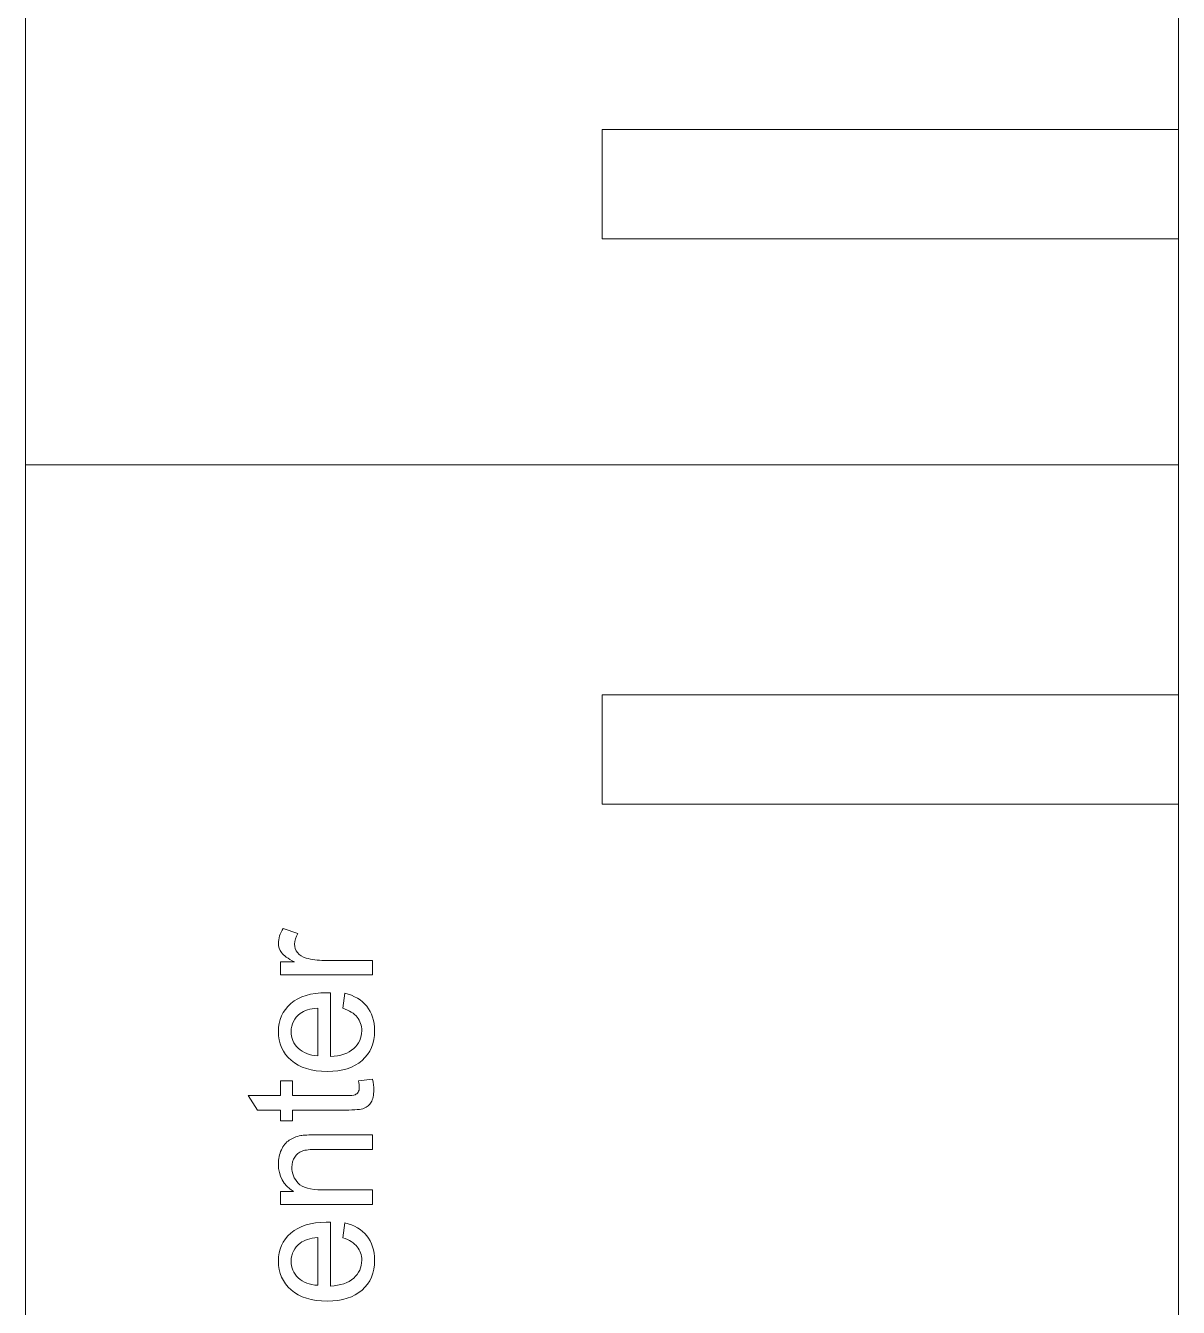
# Model space of a CAD drawing. Header units: inches. Extents: x -1.2 to 1.2, y -5.6 to 5.6.
# Drawn here: x -1.244 to 0, y -1.22 to 0.163 of the extents above; entities that cross this region are included whole.
import ezdxf

# ---------------------------------------------------------------- set-up
doc = ezdxf.new("R2010")
doc.units = ezdxf.units.IN
doc.header["$MEASUREMENT"] = 0
doc.layers.add('Layer 1', color=7, linetype='Continuous')

msp = doc.modelspace()

# ---------------------------------------------------------------- linework, layer by layer
at = {"layer": 'Layer 1', "lineweight": 9}
for points in [[(-1.2441, 4.5866), (-1.2441, 4.5866), (-1.2441, -5.5984), (-1.2441, -5.5984)], [(0, 4.5866), (0, 4.5866), (0, -5.5984), (0, -5.5984)], [(-0.622, -0.0669), (-0.622, -0.0669), (-0.622, 0.0512), (-0.622, 0.0512)], [(-0.622, 0.0512), (-0.622, 0.0512), (0, 0.0512), (0, 0.0512)], [(-0.622, -0.0669), (-0.622, -0.0669), (0, -0.0669), (0, -0.0669)], [(-1.2441, -0.311), (-1.2441, -0.311), (0, -0.311), (0, -0.311)], [(-0.622, -0.6772), (-0.622, -0.6772), (-0.622, -0.5591), (-0.622, -0.5591)], [(-0.622, -0.5591), (-0.622, -0.5591), (0, -0.5591), (0, -0.5591)], [(-0.622, -0.6772), (-0.622, -0.6772), (0, -0.6772), (0, -0.6772)]]:
    msp.add_open_spline(points, degree=3, dxfattribs=at)
at = {"layer": 'Layer 1', "color": 1, "lineweight": 9}
for points, knots in [([(-0.8696, -0.8615), (-0.8696, -0.8615), (-0.9692, -0.8615), (-0.9692, -0.8615), (-0.9692, -0.8615), (-0.9692, -0.8615), (-0.9692, -0.8474), (-0.9692, -0.8474), (-0.9692, -0.8474), (-0.9692, -0.8474), (-0.954, -0.8474), (-0.954, -0.8474), (-0.954, -0.8474), (-0.961, -0.8438), (-0.9657, -0.8405), (-0.9679, -0.8374), (-0.9679, -0.8374), (-0.9702, -0.8344), (-0.9713, -0.831), (-0.9713, -0.8274), (-0.9713, -0.8274), (-0.9713, -0.8221), (-0.9696, -0.8167), (-0.966, -0.8112), (-0.966, -0.8112), (-0.966, -0.8112), (-0.9504, -0.8168), (-0.9504, -0.8168), (-0.9504, -0.8168), (-0.9527, -0.8206), (-0.9539, -0.8244), (-0.9539, -0.8282), (-0.9539, -0.8282), (-0.9539, -0.8316), (-0.9528, -0.8347), (-0.9506, -0.8374), (-0.9506, -0.8374), (-0.9483, -0.8401), (-0.9453, -0.842), (-0.9413, -0.8432), (-0.9413, -0.8432), (-0.9354, -0.845), (-0.9288, -0.8458), (-0.9217, -0.8458), (-0.9217, -0.8458), (-0.9217, -0.8458), (-0.8696, -0.8458), (-0.8696, -0.8458), (-0.8696, -0.8458), (-0.8696, -0.8458), (-0.8696, -0.8615), (-0.8696, -0.8615)], [0, 0, 0, 0, 0.071429, 0.071429, 0.071429, 0.071429, 0.142857, 0.142857, 0.142857, 0.142857, 0.214286, 0.214286, 0.214286, 0.214286, 0.285714, 0.285714, 0.285714, 0.285714, 0.357143, 0.357143, 0.357143, 0.357143, 0.428571, 0.428571, 0.428571, 0.428571, 0.5, 0.5, 0.5, 0.5, 0.571429, 0.571429, 0.571429, 0.571429, 0.642857, 0.642857, 0.642857, 0.642857, 0.714286, 0.714286, 0.714286, 0.714286, 0.785714, 0.785714, 0.785714, 0.785714, 0.857143, 0.857143, 0.857143, 0.857143, 1, 1, 1, 1]), ([(-0.8696, -0.8615), (-0.8696, -0.8615), (-0.9692, -0.8615), (-0.9692, -0.8615), (-0.9692, -0.8615), (-0.9692, -0.8615), (-0.9692, -0.8474), (-0.9692, -0.8474), (-0.9692, -0.8474), (-0.9692, -0.8474), (-0.954, -0.8474), (-0.954, -0.8474), (-0.954, -0.8474), (-0.961, -0.8438), (-0.9657, -0.8405), (-0.9679, -0.8374), (-0.9679, -0.8374), (-0.9702, -0.8344), (-0.9713, -0.831), (-0.9713, -0.8274), (-0.9713, -0.8274), (-0.9713, -0.8221), (-0.9696, -0.8167), (-0.966, -0.8112), (-0.966, -0.8112), (-0.966, -0.8112), (-0.9504, -0.8168), (-0.9504, -0.8168), (-0.9504, -0.8168), (-0.9527, -0.8206), (-0.9539, -0.8244), (-0.9539, -0.8282), (-0.9539, -0.8282), (-0.9539, -0.8316), (-0.9528, -0.8347), (-0.9506, -0.8374), (-0.9506, -0.8374), (-0.9483, -0.8401), (-0.9453, -0.842), (-0.9413, -0.8432), (-0.9413, -0.8432), (-0.9354, -0.845), (-0.9288, -0.8458), (-0.9217, -0.8458), (-0.9217, -0.8458), (-0.9217, -0.8458), (-0.8696, -0.8458), (-0.8696, -0.8458), (-0.8696, -0.8458), (-0.8696, -0.8458), (-0.8696, -0.8615), (-0.8696, -0.8615)], [0, 0, 0, 0, 0.071429, 0.071429, 0.071429, 0.071429, 0.142857, 0.142857, 0.142857, 0.142857, 0.214286, 0.214286, 0.214286, 0.214286, 0.285714, 0.285714, 0.285714, 0.285714, 0.357143, 0.357143, 0.357143, 0.357143, 0.428571, 0.428571, 0.428571, 0.428571, 0.5, 0.5, 0.5, 0.5, 0.571429, 0.571429, 0.571429, 0.571429, 0.642857, 0.642857, 0.642857, 0.642857, 0.714286, 0.714286, 0.714286, 0.714286, 0.785714, 0.785714, 0.785714, 0.785714, 0.857143, 0.857143, 0.857143, 0.857143, 1, 1, 1, 1]), ([(-0.9019, -0.8974), (-0.9019, -0.8974), (-0.8996, -0.8811), (-0.8996, -0.8811), (-0.8996, -0.8811), (-0.8894, -0.8837), (-0.8815, -0.8884), (-0.8759, -0.8953), (-0.8759, -0.8953), (-0.8703, -0.9022), (-0.8675, -0.911), (-0.8675, -0.9217), (-0.8675, -0.9217), (-0.8675, -0.9352), (-0.872, -0.9459), (-0.881, -0.9538), (-0.881, -0.9538), (-0.8899, -0.9617), (-0.9024, -0.9656), (-0.9186, -0.9656), (-0.9186, -0.9656), (-0.9353, -0.9656), (-0.9483, -0.9616), (-0.9575, -0.9536), (-0.9575, -0.9536), (-0.9667, -0.9456), (-0.9713, -0.9353), (-0.9713, -0.9225), (-0.9713, -0.9225), (-0.9713, -0.9102), (-0.9668, -0.9001), (-0.9578, -0.8923), (-0.9578, -0.8923), (-0.9487, -0.8845), (-0.936, -0.8806), (-0.9196, -0.8806), (-0.9196, -0.8806), (-0.9186, -0.8806), (-0.9171, -0.8806), (-0.9151, -0.8807), (-0.9151, -0.8807), (-0.9151, -0.8807), (-0.9151, -0.9496), (-0.9151, -0.9496), (-0.9151, -0.9496), (-0.9042, -0.949), (-0.8958, -0.9461), (-0.89, -0.941), (-0.89, -0.941), (-0.8843, -0.9358), (-0.8813, -0.9294), (-0.8813, -0.9217), (-0.8813, -0.9217), (-0.8813, -0.9159), (-0.883, -0.911), (-0.8862, -0.907), (-0.8862, -0.907), (-0.8895, -0.9029), (-0.8947, -0.8997), (-0.9019, -0.8974)], [0, 0, 0, 0, 0.0625, 0.0625, 0.0625, 0.0625, 0.125, 0.125, 0.125, 0.125, 0.1875, 0.1875, 0.1875, 0.1875, 0.25, 0.25, 0.25, 0.25, 0.3125, 0.3125, 0.3125, 0.3125, 0.375, 0.375, 0.375, 0.375, 0.4375, 0.4375, 0.4375, 0.4375, 0.5, 0.5, 0.5, 0.5, 0.5625, 0.5625, 0.5625, 0.5625, 0.625, 0.625, 0.625, 0.625, 0.6875, 0.6875, 0.6875, 0.6875, 0.75, 0.75, 0.75, 0.75, 0.8125, 0.8125, 0.8125, 0.8125, 0.875, 0.875, 0.875, 0.875, 1, 1, 1, 1]), ([(-0.9019, -0.8974), (-0.9019, -0.8974), (-0.8996, -0.8811), (-0.8996, -0.8811), (-0.8996, -0.8811), (-0.8894, -0.8837), (-0.8815, -0.8884), (-0.8759, -0.8953), (-0.8759, -0.8953), (-0.8703, -0.9022), (-0.8675, -0.911), (-0.8675, -0.9217), (-0.8675, -0.9217), (-0.8675, -0.9352), (-0.872, -0.9459), (-0.881, -0.9538), (-0.881, -0.9538), (-0.8899, -0.9617), (-0.9024, -0.9656), (-0.9186, -0.9656), (-0.9186, -0.9656), (-0.9353, -0.9656), (-0.9483, -0.9616), (-0.9575, -0.9536), (-0.9575, -0.9536), (-0.9667, -0.9456), (-0.9713, -0.9353), (-0.9713, -0.9225), (-0.9713, -0.9225), (-0.9713, -0.9102), (-0.9668, -0.9001), (-0.9578, -0.8923), (-0.9578, -0.8923), (-0.9487, -0.8845), (-0.936, -0.8806), (-0.9196, -0.8806), (-0.9196, -0.8806), (-0.9186, -0.8806), (-0.9171, -0.8806), (-0.9151, -0.8807), (-0.9151, -0.8807), (-0.9151, -0.8807), (-0.9151, -0.9496), (-0.9151, -0.9496), (-0.9151, -0.9496), (-0.9042, -0.949), (-0.8958, -0.9461), (-0.89, -0.941), (-0.89, -0.941), (-0.8843, -0.9358), (-0.8813, -0.9294), (-0.8813, -0.9217), (-0.8813, -0.9217), (-0.8813, -0.9159), (-0.883, -0.911), (-0.8862, -0.907), (-0.8862, -0.907), (-0.8895, -0.9029), (-0.8947, -0.8997), (-0.9019, -0.8974)], [0, 0, 0, 0, 0.0625, 0.0625, 0.0625, 0.0625, 0.125, 0.125, 0.125, 0.125, 0.1875, 0.1875, 0.1875, 0.1875, 0.25, 0.25, 0.25, 0.25, 0.3125, 0.3125, 0.3125, 0.3125, 0.375, 0.375, 0.375, 0.375, 0.4375, 0.4375, 0.4375, 0.4375, 0.5, 0.5, 0.5, 0.5, 0.5625, 0.5625, 0.5625, 0.5625, 0.625, 0.625, 0.625, 0.625, 0.6875, 0.6875, 0.6875, 0.6875, 0.75, 0.75, 0.75, 0.75, 0.8125, 0.8125, 0.8125, 0.8125, 0.875, 0.875, 0.875, 0.875, 1, 1, 1, 1]), ([(-0.9289, -0.9487), (-0.9289, -0.9487), (-0.9289, -0.8972), (-0.9289, -0.8972), (-0.9289, -0.8972), (-0.9373, -0.8979), (-0.9436, -0.8998), (-0.9478, -0.9031), (-0.9478, -0.9031), (-0.9543, -0.908), (-0.9575, -0.9145), (-0.9575, -0.9225), (-0.9575, -0.9225), (-0.9575, -0.9296), (-0.9549, -0.9357), (-0.9498, -0.9406), (-0.9498, -0.9406), (-0.9446, -0.9454), (-0.9376, -0.9481), (-0.9289, -0.9487)], [0, 0, 0, 0, 0.166667, 0.166667, 0.166667, 0.166667, 0.333333, 0.333333, 0.333333, 0.333333, 0.5, 0.5, 0.5, 0.5, 0.666667, 0.666667, 0.666667, 0.666667, 1, 1, 1, 1]), ([(-0.9289, -0.9487), (-0.9289, -0.9487), (-0.9289, -0.8972), (-0.9289, -0.8972), (-0.9289, -0.8972), (-0.9373, -0.8979), (-0.9436, -0.8998), (-0.9478, -0.9031), (-0.9478, -0.9031), (-0.9543, -0.908), (-0.9575, -0.9145), (-0.9575, -0.9225), (-0.9575, -0.9225), (-0.9575, -0.9296), (-0.9549, -0.9357), (-0.9498, -0.9406), (-0.9498, -0.9406), (-0.9446, -0.9454), (-0.9376, -0.9481), (-0.9289, -0.9487)], [0, 0, 0, 0, 0.166667, 0.166667, 0.166667, 0.166667, 0.333333, 0.333333, 0.333333, 0.333333, 0.5, 0.5, 0.5, 0.5, 0.666667, 0.666667, 0.666667, 0.666667, 1, 1, 1, 1]), ([(-0.8847, -0.9759), (-0.8847, -0.9759), (-0.8698, -0.9738), (-0.8698, -0.9738), (-0.8698, -0.9738), (-0.8688, -0.9782), (-0.8683, -0.9821), (-0.8683, -0.9856), (-0.8683, -0.9856), (-0.8683, -0.9912), (-0.8693, -0.9956), (-0.8712, -0.9988), (-0.8712, -0.9988), (-0.8731, -1.0019), (-0.8757, -1.0041), (-0.8788, -1.0054), (-0.8788, -1.0054), (-0.882, -1.0067), (-0.8887, -1.0073), (-0.8988, -1.0073), (-0.8988, -1.0073), (-0.8988, -1.0073), (-0.9562, -1.0073), (-0.9562, -1.0073), (-0.9562, -1.0073), (-0.9562, -1.0073), (-0.9562, -1.0189), (-0.9562, -1.0189), (-0.9562, -1.0189), (-0.9562, -1.0189), (-0.9692, -1.0189), (-0.9692, -1.0189), (-0.9692, -1.0189), (-0.9692, -1.0189), (-0.9692, -1.0073), (-0.9692, -1.0073), (-0.9692, -1.0073), (-0.9692, -1.0073), (-0.9939, -1.0073), (-0.9939, -1.0073), (-0.9939, -1.0073), (-0.9939, -1.0073), (-1.004, -0.9916), (-1.004, -0.9916), (-1.004, -0.9916), (-1.004, -0.9916), (-0.9692, -0.9916), (-0.9692, -0.9916), (-0.9692, -0.9916), (-0.9692, -0.9916), (-0.9692, -0.9759), (-0.9692, -0.9759), (-0.9692, -0.9759), (-0.9692, -0.9759), (-0.9562, -0.9759), (-0.9562, -0.9759), (-0.9562, -0.9759), (-0.9562, -0.9759), (-0.9562, -0.9916), (-0.9562, -0.9916), (-0.9562, -0.9916), (-0.9562, -0.9916), (-0.8978, -0.9916), (-0.8978, -0.9916), (-0.8978, -0.9916), (-0.893, -0.9916), (-0.8899, -0.9913), (-0.8885, -0.9908), (-0.8885, -0.9908), (-0.8872, -0.9902), (-0.8861, -0.9893), (-0.8852, -0.9881), (-0.8852, -0.9881), (-0.8844, -0.9868), (-0.884, -0.9851), (-0.884, -0.9827), (-0.884, -0.9827), (-0.884, -0.981), (-0.8843, -0.9787), (-0.8847, -0.9759)], [0, 0, 0, 0, 0.047619, 0.047619, 0.047619, 0.047619, 0.095238, 0.095238, 0.095238, 0.095238, 0.142857, 0.142857, 0.142857, 0.142857, 0.190476, 0.190476, 0.190476, 0.190476, 0.238095, 0.238095, 0.238095, 0.238095, 0.285714, 0.285714, 0.285714, 0.285714, 0.333333, 0.333333, 0.333333, 0.333333, 0.380952, 0.380952, 0.380952, 0.380952, 0.428571, 0.428571, 0.428571, 0.428571, 0.47619, 0.47619, 0.47619, 0.47619, 0.52381, 0.52381, 0.52381, 0.52381, 0.571429, 0.571429, 0.571429, 0.571429, 0.619048, 0.619048, 0.619048, 0.619048, 0.666667, 0.666667, 0.666667, 0.666667, 0.714286, 0.714286, 0.714286, 0.714286, 0.761905, 0.761905, 0.761905, 0.761905, 0.809524, 0.809524, 0.809524, 0.809524, 0.857143, 0.857143, 0.857143, 0.857143, 0.904762, 0.904762, 0.904762, 0.904762, 1, 1, 1, 1]), ([(-0.8847, -0.9759), (-0.8847, -0.9759), (-0.8698, -0.9738), (-0.8698, -0.9738), (-0.8698, -0.9738), (-0.8688, -0.9782), (-0.8683, -0.9821), (-0.8683, -0.9856), (-0.8683, -0.9856), (-0.8683, -0.9912), (-0.8693, -0.9956), (-0.8712, -0.9988), (-0.8712, -0.9988), (-0.8731, -1.0019), (-0.8757, -1.0041), (-0.8788, -1.0054), (-0.8788, -1.0054), (-0.882, -1.0067), (-0.8887, -1.0073), (-0.8988, -1.0073), (-0.8988, -1.0073), (-0.8988, -1.0073), (-0.9562, -1.0073), (-0.9562, -1.0073), (-0.9562, -1.0073), (-0.9562, -1.0073), (-0.9562, -1.0189), (-0.9562, -1.0189), (-0.9562, -1.0189), (-0.9562, -1.0189), (-0.9692, -1.0189), (-0.9692, -1.0189), (-0.9692, -1.0189), (-0.9692, -1.0189), (-0.9692, -1.0073), (-0.9692, -1.0073), (-0.9692, -1.0073), (-0.9692, -1.0073), (-0.9939, -1.0073), (-0.9939, -1.0073), (-0.9939, -1.0073), (-0.9939, -1.0073), (-1.004, -0.9916), (-1.004, -0.9916), (-1.004, -0.9916), (-1.004, -0.9916), (-0.9692, -0.9916), (-0.9692, -0.9916), (-0.9692, -0.9916), (-0.9692, -0.9916), (-0.9692, -0.9759), (-0.9692, -0.9759), (-0.9692, -0.9759), (-0.9692, -0.9759), (-0.9562, -0.9759), (-0.9562, -0.9759), (-0.9562, -0.9759), (-0.9562, -0.9759), (-0.9562, -0.9916), (-0.9562, -0.9916), (-0.9562, -0.9916), (-0.9562, -0.9916), (-0.8978, -0.9916), (-0.8978, -0.9916), (-0.8978, -0.9916), (-0.893, -0.9916), (-0.8899, -0.9913), (-0.8885, -0.9908), (-0.8885, -0.9908), (-0.8872, -0.9902), (-0.8861, -0.9893), (-0.8852, -0.9881), (-0.8852, -0.9881), (-0.8844, -0.9868), (-0.884, -0.9851), (-0.884, -0.9827), (-0.884, -0.9827), (-0.884, -0.981), (-0.8843, -0.9787), (-0.8847, -0.9759)], [0, 0, 0, 0, 0.047619, 0.047619, 0.047619, 0.047619, 0.095238, 0.095238, 0.095238, 0.095238, 0.142857, 0.142857, 0.142857, 0.142857, 0.190476, 0.190476, 0.190476, 0.190476, 0.238095, 0.238095, 0.238095, 0.238095, 0.285714, 0.285714, 0.285714, 0.285714, 0.333333, 0.333333, 0.333333, 0.333333, 0.380952, 0.380952, 0.380952, 0.380952, 0.428571, 0.428571, 0.428571, 0.428571, 0.47619, 0.47619, 0.47619, 0.47619, 0.52381, 0.52381, 0.52381, 0.52381, 0.571429, 0.571429, 0.571429, 0.571429, 0.619048, 0.619048, 0.619048, 0.619048, 0.666667, 0.666667, 0.666667, 0.666667, 0.714286, 0.714286, 0.714286, 0.714286, 0.761905, 0.761905, 0.761905, 0.761905, 0.809524, 0.809524, 0.809524, 0.809524, 0.857143, 0.857143, 0.857143, 0.857143, 0.904762, 0.904762, 0.904762, 0.904762, 1, 1, 1, 1]), ([(-0.8696, -1.1091), (-0.8696, -1.1091), (-0.9692, -1.1091), (-0.9692, -1.1091), (-0.9692, -1.1091), (-0.9692, -1.1091), (-0.9692, -1.095), (-0.9692, -1.095), (-0.9692, -1.095), (-0.9692, -1.095), (-0.9551, -1.095), (-0.9551, -1.095), (-0.9551, -1.095), (-0.9659, -1.0882), (-0.9713, -1.0784), (-0.9713, -1.0656), (-0.9713, -1.0656), (-0.9713, -1.06), (-0.9703, -1.0549), (-0.9681, -1.0503), (-0.9681, -1.0503), (-0.966, -1.0456), (-0.9631, -1.0421), (-0.9596, -1.0398), (-0.9596, -1.0398), (-0.9561, -1.0375), (-0.952, -1.0358), (-0.9472, -1.0349), (-0.9472, -1.0349), (-0.9441, -1.0343), (-0.9386, -1.034), (-0.9308, -1.034), (-0.9308, -1.034), (-0.9308, -1.034), (-0.8696, -1.034), (-0.8696, -1.034), (-0.8696, -1.034), (-0.8696, -1.034), (-0.8696, -1.0497), (-0.8696, -1.0497), (-0.8696, -1.0497), (-0.8696, -1.0497), (-0.9301, -1.0497), (-0.9301, -1.0497), (-0.9301, -1.0497), (-0.937, -1.0497), (-0.9422, -1.0503), (-0.9456, -1.0515), (-0.9456, -1.0515), (-0.949, -1.0528), (-0.9517, -1.0549), (-0.9537, -1.058), (-0.9537, -1.058), (-0.9557, -1.0611), (-0.9568, -1.0648), (-0.9568, -1.0689), (-0.9568, -1.0689), (-0.9568, -1.0756), (-0.9545, -1.0813), (-0.9499, -1.0861), (-0.9499, -1.0861), (-0.9454, -1.091), (-0.9367, -1.0934), (-0.924, -1.0934), (-0.924, -1.0934), (-0.924, -1.0934), (-0.8696, -1.0934), (-0.8696, -1.0934), (-0.8696, -1.0934), (-0.8696, -1.0934), (-0.8696, -1.1091), (-0.8696, -1.1091)], [0, 0, 0, 0, 0.052632, 0.052632, 0.052632, 0.052632, 0.105263, 0.105263, 0.105263, 0.105263, 0.157895, 0.157895, 0.157895, 0.157895, 0.210526, 0.210526, 0.210526, 0.210526, 0.263158, 0.263158, 0.263158, 0.263158, 0.315789, 0.315789, 0.315789, 0.315789, 0.368421, 0.368421, 0.368421, 0.368421, 0.421053, 0.421053, 0.421053, 0.421053, 0.473684, 0.473684, 0.473684, 0.473684, 0.526316, 0.526316, 0.526316, 0.526316, 0.578947, 0.578947, 0.578947, 0.578947, 0.631579, 0.631579, 0.631579, 0.631579, 0.684211, 0.684211, 0.684211, 0.684211, 0.736842, 0.736842, 0.736842, 0.736842, 0.789474, 0.789474, 0.789474, 0.789474, 0.842105, 0.842105, 0.842105, 0.842105, 0.894737, 0.894737, 0.894737, 0.894737, 1, 1, 1, 1]), ([(-0.8696, -1.1091), (-0.8696, -1.1091), (-0.9692, -1.1091), (-0.9692, -1.1091), (-0.9692, -1.1091), (-0.9692, -1.1091), (-0.9692, -1.095), (-0.9692, -1.095), (-0.9692, -1.095), (-0.9692, -1.095), (-0.9551, -1.095), (-0.9551, -1.095), (-0.9551, -1.095), (-0.9659, -1.0882), (-0.9713, -1.0784), (-0.9713, -1.0656), (-0.9713, -1.0656), (-0.9713, -1.06), (-0.9703, -1.0549), (-0.9681, -1.0503), (-0.9681, -1.0503), (-0.966, -1.0456), (-0.9631, -1.0421), (-0.9596, -1.0398), (-0.9596, -1.0398), (-0.9561, -1.0375), (-0.952, -1.0358), (-0.9472, -1.0349), (-0.9472, -1.0349), (-0.9441, -1.0343), (-0.9386, -1.034), (-0.9308, -1.034), (-0.9308, -1.034), (-0.9308, -1.034), (-0.8696, -1.034), (-0.8696, -1.034), (-0.8696, -1.034), (-0.8696, -1.034), (-0.8696, -1.0497), (-0.8696, -1.0497), (-0.8696, -1.0497), (-0.8696, -1.0497), (-0.9301, -1.0497), (-0.9301, -1.0497), (-0.9301, -1.0497), (-0.937, -1.0497), (-0.9422, -1.0503), (-0.9456, -1.0515), (-0.9456, -1.0515), (-0.949, -1.0528), (-0.9517, -1.0549), (-0.9537, -1.058), (-0.9537, -1.058), (-0.9557, -1.0611), (-0.9568, -1.0648), (-0.9568, -1.0689), (-0.9568, -1.0689), (-0.9568, -1.0756), (-0.9545, -1.0813), (-0.9499, -1.0861), (-0.9499, -1.0861), (-0.9454, -1.091), (-0.9367, -1.0934), (-0.924, -1.0934), (-0.924, -1.0934), (-0.924, -1.0934), (-0.8696, -1.0934), (-0.8696, -1.0934), (-0.8696, -1.0934), (-0.8696, -1.0934), (-0.8696, -1.1091), (-0.8696, -1.1091)], [0, 0, 0, 0, 0.052632, 0.052632, 0.052632, 0.052632, 0.105263, 0.105263, 0.105263, 0.105263, 0.157895, 0.157895, 0.157895, 0.157895, 0.210526, 0.210526, 0.210526, 0.210526, 0.263158, 0.263158, 0.263158, 0.263158, 0.315789, 0.315789, 0.315789, 0.315789, 0.368421, 0.368421, 0.368421, 0.368421, 0.421053, 0.421053, 0.421053, 0.421053, 0.473684, 0.473684, 0.473684, 0.473684, 0.526316, 0.526316, 0.526316, 0.526316, 0.578947, 0.578947, 0.578947, 0.578947, 0.631579, 0.631579, 0.631579, 0.631579, 0.684211, 0.684211, 0.684211, 0.684211, 0.736842, 0.736842, 0.736842, 0.736842, 0.789474, 0.789474, 0.789474, 0.789474, 0.842105, 0.842105, 0.842105, 0.842105, 0.894737, 0.894737, 0.894737, 0.894737, 1, 1, 1, 1]), ([(-0.9019, -1.1451), (-0.9019, -1.1451), (-0.8996, -1.1289), (-0.8996, -1.1289), (-0.8996, -1.1289), (-0.8894, -1.1314), (-0.8815, -1.1361), (-0.8759, -1.143), (-0.8759, -1.143), (-0.8703, -1.1499), (-0.8675, -1.1587), (-0.8675, -1.1694), (-0.8675, -1.1694), (-0.8675, -1.1829), (-0.872, -1.1936), (-0.881, -1.2015), (-0.881, -1.2015), (-0.8899, -1.2094), (-0.9024, -1.2134), (-0.9186, -1.2134), (-0.9186, -1.2134), (-0.9353, -1.2134), (-0.9483, -1.2094), (-0.9575, -1.2014), (-0.9575, -1.2014), (-0.9667, -1.1934), (-0.9713, -1.183), (-0.9713, -1.1703), (-0.9713, -1.1703), (-0.9713, -1.158), (-0.9668, -1.1479), (-0.9578, -1.1401), (-0.9578, -1.1401), (-0.9487, -1.1323), (-0.936, -1.1284), (-0.9196, -1.1284), (-0.9196, -1.1284), (-0.9186, -1.1284), (-0.9171, -1.1284), (-0.9151, -1.1284), (-0.9151, -1.1284), (-0.9151, -1.1284), (-0.9151, -1.1973), (-0.9151, -1.1973), (-0.9151, -1.1973), (-0.9042, -1.1967), (-0.8958, -1.1939), (-0.89, -1.1887), (-0.89, -1.1887), (-0.8843, -1.1836), (-0.8813, -1.1771), (-0.8813, -1.1694), (-0.8813, -1.1694), (-0.8813, -1.1637), (-0.883, -1.1588), (-0.8862, -1.1548), (-0.8862, -1.1548), (-0.8895, -1.1507), (-0.8947, -1.1475), (-0.9019, -1.1451)], [0, 0, 0, 0, 0.0625, 0.0625, 0.0625, 0.0625, 0.125, 0.125, 0.125, 0.125, 0.1875, 0.1875, 0.1875, 0.1875, 0.25, 0.25, 0.25, 0.25, 0.3125, 0.3125, 0.3125, 0.3125, 0.375, 0.375, 0.375, 0.375, 0.4375, 0.4375, 0.4375, 0.4375, 0.5, 0.5, 0.5, 0.5, 0.5625, 0.5625, 0.5625, 0.5625, 0.625, 0.625, 0.625, 0.625, 0.6875, 0.6875, 0.6875, 0.6875, 0.75, 0.75, 0.75, 0.75, 0.8125, 0.8125, 0.8125, 0.8125, 0.875, 0.875, 0.875, 0.875, 1, 1, 1, 1]), ([(-0.9019, -1.1451), (-0.9019, -1.1451), (-0.8996, -1.1289), (-0.8996, -1.1289), (-0.8996, -1.1289), (-0.8894, -1.1314), (-0.8815, -1.1361), (-0.8759, -1.143), (-0.8759, -1.143), (-0.8703, -1.1499), (-0.8675, -1.1587), (-0.8675, -1.1694), (-0.8675, -1.1694), (-0.8675, -1.1829), (-0.872, -1.1936), (-0.881, -1.2015), (-0.881, -1.2015), (-0.8899, -1.2094), (-0.9024, -1.2134), (-0.9186, -1.2134), (-0.9186, -1.2134), (-0.9353, -1.2134), (-0.9483, -1.2094), (-0.9575, -1.2014), (-0.9575, -1.2014), (-0.9667, -1.1934), (-0.9713, -1.183), (-0.9713, -1.1703), (-0.9713, -1.1703), (-0.9713, -1.158), (-0.9668, -1.1479), (-0.9578, -1.1401), (-0.9578, -1.1401), (-0.9487, -1.1323), (-0.936, -1.1284), (-0.9196, -1.1284), (-0.9196, -1.1284), (-0.9186, -1.1284), (-0.9171, -1.1284), (-0.9151, -1.1284), (-0.9151, -1.1284), (-0.9151, -1.1284), (-0.9151, -1.1973), (-0.9151, -1.1973), (-0.9151, -1.1973), (-0.9042, -1.1967), (-0.8958, -1.1939), (-0.89, -1.1887), (-0.89, -1.1887), (-0.8843, -1.1836), (-0.8813, -1.1771), (-0.8813, -1.1694), (-0.8813, -1.1694), (-0.8813, -1.1637), (-0.883, -1.1588), (-0.8862, -1.1548), (-0.8862, -1.1548), (-0.8895, -1.1507), (-0.8947, -1.1475), (-0.9019, -1.1451)], [0, 0, 0, 0, 0.0625, 0.0625, 0.0625, 0.0625, 0.125, 0.125, 0.125, 0.125, 0.1875, 0.1875, 0.1875, 0.1875, 0.25, 0.25, 0.25, 0.25, 0.3125, 0.3125, 0.3125, 0.3125, 0.375, 0.375, 0.375, 0.375, 0.4375, 0.4375, 0.4375, 0.4375, 0.5, 0.5, 0.5, 0.5, 0.5625, 0.5625, 0.5625, 0.5625, 0.625, 0.625, 0.625, 0.625, 0.6875, 0.6875, 0.6875, 0.6875, 0.75, 0.75, 0.75, 0.75, 0.8125, 0.8125, 0.8125, 0.8125, 0.875, 0.875, 0.875, 0.875, 1, 1, 1, 1]), ([(-0.9289, -1.1964), (-0.9289, -1.1964), (-0.9289, -1.1449), (-0.9289, -1.1449), (-0.9289, -1.1449), (-0.9373, -1.1456), (-0.9436, -1.1476), (-0.9478, -1.1508), (-0.9478, -1.1508), (-0.9543, -1.1558), (-0.9575, -1.1623), (-0.9575, -1.1702), (-0.9575, -1.1702), (-0.9575, -1.1774), (-0.9549, -1.1834), (-0.9498, -1.1883), (-0.9498, -1.1883), (-0.9446, -1.1932), (-0.9376, -1.1959), (-0.9289, -1.1964)], [0, 0, 0, 0, 0.166667, 0.166667, 0.166667, 0.166667, 0.333333, 0.333333, 0.333333, 0.333333, 0.5, 0.5, 0.5, 0.5, 0.666667, 0.666667, 0.666667, 0.666667, 1, 1, 1, 1]), ([(-0.9289, -1.1964), (-0.9289, -1.1964), (-0.9289, -1.1449), (-0.9289, -1.1449), (-0.9289, -1.1449), (-0.9373, -1.1456), (-0.9436, -1.1476), (-0.9478, -1.1508), (-0.9478, -1.1508), (-0.9543, -1.1558), (-0.9575, -1.1623), (-0.9575, -1.1702), (-0.9575, -1.1702), (-0.9575, -1.1774), (-0.9549, -1.1834), (-0.9498, -1.1883), (-0.9498, -1.1883), (-0.9446, -1.1932), (-0.9376, -1.1959), (-0.9289, -1.1964)], [0, 0, 0, 0, 0.166667, 0.166667, 0.166667, 0.166667, 0.333333, 0.333333, 0.333333, 0.333333, 0.5, 0.5, 0.5, 0.5, 0.666667, 0.666667, 0.666667, 0.666667, 1, 1, 1, 1])]:
    msp.add_open_spline(points, degree=3, knots=knots, dxfattribs=at)

doc.saveas('drawing.dxf')
